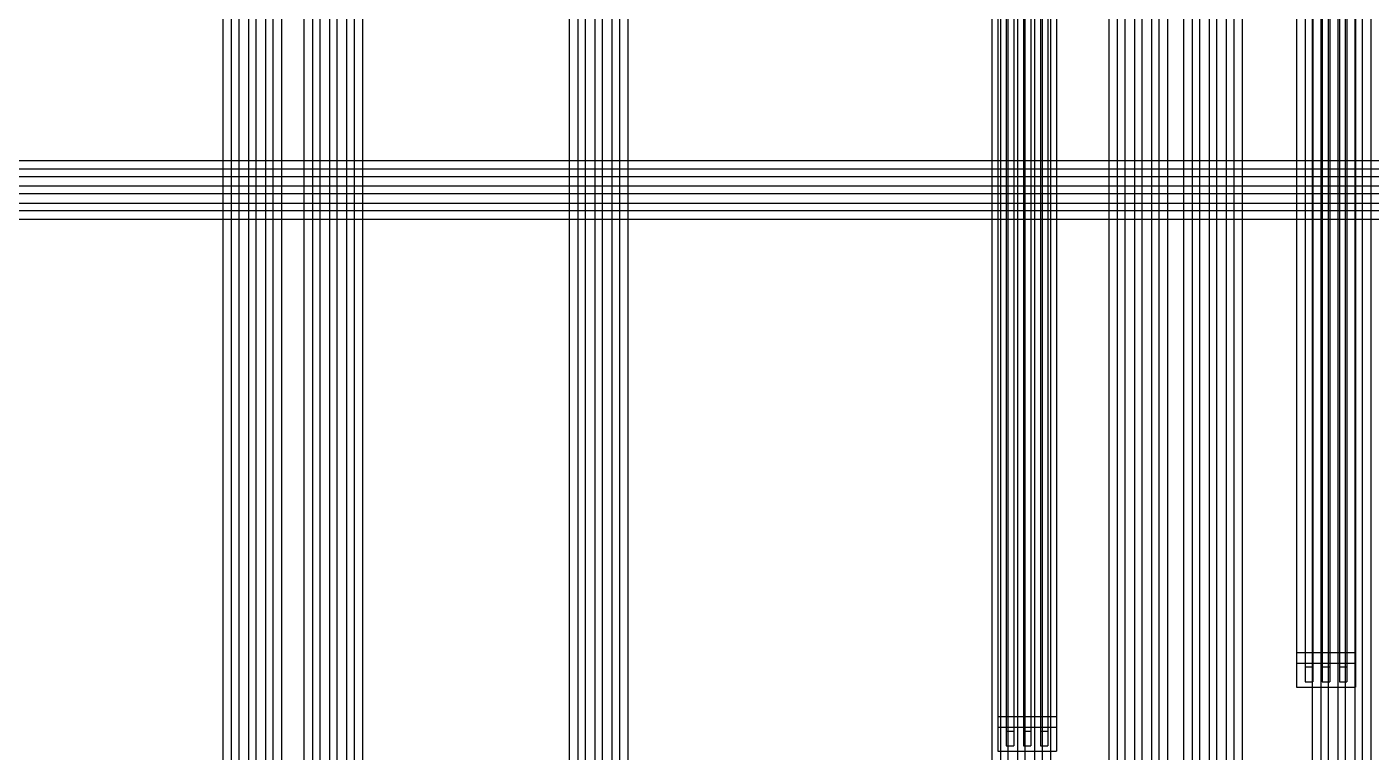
# Model space of a CAD drawing. Header units: millimetres. Extents: x -1225 to 566, y -985 to 617.
# Drawn here: x -263.7 to -137.8, y -314.7 to -246.7 of the extents above; entities that cross this region are included whole.
import ezdxf

# ---------------------------------------------------------------- set-up
doc = ezdxf.new("R2010")
doc.units = ezdxf.units.MM
doc.layers.add('HIDDEN', color=8, linetype='Continuous')
doc.layers.add('VISIBLE', color=7, linetype='Continuous')

msp = doc.modelspace()

# ---------------------------------------------------------------- linework, layer by layer
at = {"layer": 'HIDDEN'}
for points in [[(-245.35, -151.23), (-245.35, -409.73)], [(-244.55, -151.73), (-244.55, -409.23)], [(-243.85, -151.73), (-243.85, -409.23)], [(-242.95, -151.73), (-242.95, -409.23)], [(-242.25, -151.73), (-242.25, -409.23)], [(-241.35, -151.73), (-241.35, -409.23)], [(-240.65, -151.73), (-240.65, -409.23)], [(-239.85, -151.23), (-239.85, -409.73)], [(-212.9, -157.23), (-212.9, -404.73)], [(-207.4, -157.23), (-207.4, -404.73)], [(-212.1, -157.73), (-212.1, -404.23)], [(-211.4, -157.73), (-211.4, -404.23)], [(-210.5, -157.73), (-210.5, -404.23)], [(-209.8, -157.73), (-209.8, -404.23)], [(-208.9, -157.73), (-208.9, -404.23)], [(-208.2, -157.73), (-208.2, -404.23)], [(-173.3, -169.23), (-173.3, -404.73)], [(-172.5, -169.73), (-172.5, -314.58)], [(-172.5, -169.73), (-172.5, -404.23)], [(-171.8, -169.73), (-171.8, -314.58)], [(-171.8, -169.73), (-171.8, -404.23)], [(-170.9, -169.73), (-170.9, -404.23)], [(-170.2, -169.73), (-170.2, -404.23)], [(-169.3, -169.73), (-169.3, -404.23)], [(-168.6, -169.73), (-168.6, -314.58)], [(-168.6, -169.73), (-168.6, -404.23)], [(-167.8, -169.23), (-167.8, -314.58)], [(-167.8, -169.23), (-167.8, -404.73)], [(-162.35, -175.23), (-162.35, -404.73)], [(-161.55, -175.73), (-161.55, -404.23)], [(-160.85, -175.73), (-160.85, -404.23)], [(-159.95, -175.73), (-159.95, -404.23)], [(-159.25, -175.73), (-159.25, -404.23)], [(-158.35, -175.73), (-158.35, -404.23)], [(-157.65, -175.73), (-157.65, -404.23)], [(-156.85, -175.23), (-156.85, -404.73)], [(-155.35, -181.23), (-155.35, -411.73)], [(-149.85, -181.23), (-149.85, -411.73)], [(-154.55, -181.73), (-154.55, -411.23)], [(-153.85, -181.73), (-153.85, -411.23)], [(-152.95, -181.73), (-152.95, -411.23)], [(-152.25, -181.73), (-152.25, -411.23)], [(-151.35, -181.73), (-151.35, -411.23)], [(-150.65, -181.73), (-150.65, -411.23)], [(-143.3, -187.23), (-143.3, -308.58)], [(-143.3, -187.23), (-143.3, -404.73)], [(-137.8, -187.23), (-137.8, -404.73)], [(-142.5, -187.73), (-142.5, -308.58)], [(-142.5, -187.73), (-142.5, -404.23)], [(-141.8, -187.73), (-141.8, -308.58)], [(-141.8, -187.73), (-141.8, -404.23)], [(-140.9, -187.73), (-140.9, -308.58)], [(-140.9, -187.73), (-140.9, -404.23)], [(-140.2, -187.73), (-140.2, -308.58)], [(-140.2, -187.73), (-140.2, -404.23)], [(-139.3, -187.73), (-139.3, -404.23)], [(-138.6, -187.73), (-138.6, -404.23)], [(-144.75, -211.23), (-144.75, -308.58)], [(-139.3, -211.23), (-139.3, -308.58)], [(-139.25, -211.23), (-139.25, -308.58)], [(-143.95, -211.73), (-143.95, -308.08)], [(-143.25, -211.73), (-143.25, -308.08)], [(-142.35, -211.73), (-142.35, -308.08)], [(-141.65, -211.73), (-141.65, -308.08)], [(-140.75, -211.73), (-140.75, -308.08)], [(-140.05, -211.73), (-140.05, -246.73)], [(-140.05, -211.73), (-140.05, -308.08)], [(-172.75, -217.23), (-172.75, -314.58)], [(-171.95, -217.73), (-171.95, -314.08)], [(-171.25, -217.73), (-171.25, -314.08)], [(-170.9, -217.23), (-170.9, -314.58)], [(-170.35, -217.73), (-170.35, -314.08)], [(-170.2, -217.23), (-170.2, -314.58)], [(-169.65, -217.73), (-169.65, -314.08)], [(-169.3, -217.23), (-169.3, -314.58)], [(-168.75, -217.73), (-168.75, -314.08)], [(-168.05, -217.73), (-168.05, -314.08)], [(-167.25, -217.23), (-167.25, -314.58)], [(-237.75, -223.23), (-237.75, -325.58)], [(-236.95, -223.73), (-236.95, -325.08)], [(-236.25, -223.73), (-236.25, -325.08)], [(-235.35, -223.73), (-235.35, -325.08)], [(-234.65, -223.73), (-234.65, -325.08)], [(-233.75, -223.73), (-233.75, -325.08)], [(-233.05, -223.73), (-233.05, -325.08)], [(-232.25, -223.23), (-232.25, -325.58)], [(-374.75, -259.23), (-116.65, -259.23)], [(-245.35, -259.23), (-245.35, -264.73)], [(-244.55, -259.23), (-244.55, -264.73)], [(-243.85, -259.23), (-243.85, -264.73)], [(-242.95, -259.23), (-242.95, -264.73)], [(-242.25, -259.23), (-242.25, -264.73)], [(-241.35, -259.23), (-241.35, -264.73)], [(-240.65, -259.23), (-240.65, -264.73)], [(-239.85, -259.23), (-239.85, -264.73)], [(-237.75, -259.23), (-237.75, -264.73)], [(-236.95, -259.23), (-236.95, -264.73)], [(-236.25, -259.23), (-236.25, -264.73)], [(-235.35, -259.23), (-235.35, -264.73)], [(-234.65, -259.23), (-234.65, -264.73)], [(-233.75, -259.23), (-233.75, -264.73)], [(-233.05, -259.23), (-233.05, -264.73)], [(-232.25, -259.23), (-232.25, -264.73)], [(-212.9, -259.23), (-212.9, -264.73)], [(-212.1, -259.23), (-212.1, -264.73)], [(-211.4, -259.23), (-211.4, -264.73)], [(-210.5, -259.23), (-210.5, -264.73)], [(-209.8, -259.23), (-209.8, -264.73)], [(-208.9, -259.23), (-208.9, -264.73)], [(-208.2, -259.23), (-208.2, -264.73)], [(-207.4, -259.23), (-207.4, -264.73)], [(-173.3, -259.23), (-173.3, -264.73)], [(-172.75, -259.23), (-172.75, -264.73)], [(-171.95, -259.23), (-171.95, -264.73)], [(-171.25, -259.23), (-171.25, -264.73)], [(-170.35, -259.23), (-170.35, -264.73)], [(-169.65, -259.23), (-169.65, -264.73)], [(-168.75, -259.23), (-168.75, -264.73)], [(-168.05, -259.23), (-168.05, -264.73)], [(-167.25, -259.23), (-167.25, -264.73)], [(-162.35, -259.23), (-162.35, -264.73)], [(-161.55, -259.23), (-161.55, -264.73)], [(-160.85, -259.23), (-160.85, -264.73)], [(-159.95, -259.23), (-159.95, -264.73)], [(-159.25, -259.23), (-159.25, -264.73)], [(-158.35, -259.23), (-158.35, -264.73)], [(-157.65, -259.23), (-157.65, -264.73)], [(-156.85, -259.23), (-156.85, -264.73)], [(-155.35, -259.23), (-155.35, -264.73)], [(-154.55, -259.23), (-154.55, -264.73)], [(-153.85, -259.23), (-153.85, -264.73)], [(-152.95, -259.23), (-152.95, -264.73)], [(-152.25, -259.23), (-152.25, -264.73)], [(-151.35, -259.23), (-151.35, -264.73)], [(-150.65, -259.23), (-150.65, -264.73)], [(-149.85, -259.23), (-149.85, -264.73)], [(-144.75, -259.23), (-144.75, -264.73)], [(-143.95, -259.23), (-143.95, -264.73)], [(-143.25, -259.23), (-143.25, -264.73)], [(-142.35, -259.23), (-142.35, -264.73)], [(-141.65, -259.23), (-141.65, -264.73)], [(-140.75, -259.23), (-140.75, -264.73)], [(-140.05, -259.23), (-140.05, -264.73)], [(-139.25, -259.23), (-139.25, -264.73)], [(-138.6, -259.23), (-138.6, -264.73)], [(-137.8, -259.23), (-137.8, -264.73)], [(-374.25, -260.03), (-117.15, -260.03)], [(-374.25, -260.73), (-117.15, -260.73)], [(-374.25, -261.63), (-117.15, -261.63)], [(-374.25, -262.33), (-117.15, -262.33)], [(-374.25, -263.23), (-117.15, -263.23)], [(-374.25, -263.93), (-117.15, -263.93)], [(-374.75, -264.73), (-116.65, -264.73)], [(-144.75, -305.33), (-139.25, -305.33)], [(-144.75, -305.33), (-144.75, -306.33)], [(-143.95, -305.33), (-143.95, -306.33)], [(-143.25, -305.33), (-143.25, -306.33)], [(-142.35, -305.33), (-142.35, -306.33)], [(-141.65, -305.33), (-141.65, -306.33)], [(-140.75, -305.33), (-140.75, -306.33)], [(-140.05, -305.33), (-140.05, -306.33)], [(-139.25, -305.33), (-139.25, -306.33)], [(-144.75, -306.33), (-139.25, -306.33)], [(-143.95, -306.33), (-143.25, -306.33)], [(-143.95, -306.33), (-143.25, -306.33)], [(-143.95, -306.33), (-143.95, -306.68)], [(-143.95, -306.68), (-143.25, -306.68)], [(-143.25, -306.33), (-143.25, -306.68)], [(-142.35, -306.33), (-141.65, -306.33)], [(-142.35, -306.33), (-141.65, -306.33)], [(-142.35, -306.33), (-142.35, -306.68)], [(-142.35, -306.68), (-141.65, -306.68)], [(-141.65, -306.33), (-141.65, -306.68)], [(-140.75, -306.33), (-140.05, -306.33)], [(-140.75, -306.33), (-140.05, -306.33)], [(-140.75, -306.33), (-140.75, -306.68)], [(-140.75, -306.68), (-140.05, -306.68)], [(-140.05, -306.33), (-140.05, -306.68)], [(-143.95, -308.08), (-143.25, -308.08)], [(-142.35, -308.08), (-141.65, -308.08)], [(-140.75, -308.08), (-140.05, -308.08)], [(-144.75, -308.58), (-139.25, -308.58)], [(-172.75, -311.33), (-167.25, -311.33)], [(-172.75, -311.33), (-172.75, -312.33)], [(-171.95, -311.33), (-171.95, -312.33)], [(-171.25, -311.33), (-171.25, -312.33)], [(-170.35, -311.33), (-170.35, -312.33)], [(-169.65, -311.33), (-169.65, -312.33)], [(-168.75, -311.33), (-168.75, -312.33)], [(-168.05, -311.33), (-168.05, -312.33)], [(-167.25, -311.33), (-167.25, -312.33)], [(-172.75, -312.33), (-167.25, -312.33)], [(-171.95, -312.33), (-171.25, -312.33)], [(-171.95, -312.33), (-171.25, -312.33)], [(-171.95, -312.33), (-171.95, -312.68)], [(-171.95, -312.68), (-171.25, -312.68)], [(-171.25, -312.33), (-171.25, -312.68)], [(-170.35, -312.33), (-169.65, -312.33)], [(-170.35, -312.33), (-169.65, -312.33)], [(-170.35, -312.33), (-170.35, -312.68)], [(-170.35, -312.68), (-169.65, -312.68)], [(-169.65, -312.33), (-169.65, -312.68)], [(-168.75, -312.33), (-168.05, -312.33)], [(-168.75, -312.33), (-168.05, -312.33)], [(-168.75, -312.33), (-168.75, -312.68)], [(-168.75, -312.68), (-168.05, -312.68)], [(-168.05, -312.33), (-168.05, -312.68)], [(-172.75, -314.58), (-167.25, -314.58)], [(-171.95, -314.08), (-171.25, -314.08)], [(-170.35, -314.08), (-169.65, -314.08)], [(-168.75, -314.08), (-168.05, -314.08)]]:
    msp.add_lwpolyline(points, dxfattribs=at)
at = {"layer": 'VISIBLE'}
for points in [[(-139.25, -211.23), (-139.25, -259.23)], [(-138.6, -210.73), (-138.6, -259.23)], [(-137.8, -210.73), (-137.8, -259.23)], [(-245.35, -246.73), (-245.35, -259.23)], [(-244.55, -246.73), (-244.55, -259.23)], [(-243.85, -246.73), (-243.85, -259.23)], [(-242.95, -246.73), (-242.95, -259.23)], [(-242.25, -246.73), (-242.25, -259.23)], [(-241.35, -246.73), (-241.35, -259.23)], [(-240.65, -246.73), (-240.65, -259.23)], [(-239.85, -246.73), (-239.85, -259.23)], [(-237.75, -246.73), (-237.75, -259.23)], [(-236.95, -246.73), (-236.95, -259.23)], [(-236.25, -246.73), (-236.25, -259.23)], [(-235.35, -246.73), (-235.35, -259.23)], [(-234.65, -246.73), (-234.65, -259.23)], [(-233.75, -246.73), (-233.75, -259.23)], [(-233.05, -246.73), (-233.05, -259.23)], [(-232.25, -246.73), (-232.25, -259.23)], [(-212.9, -246.73), (-212.9, -259.23)], [(-212.1, -246.73), (-212.1, -259.23)], [(-211.4, -246.73), (-211.4, -259.23)], [(-210.5, -246.73), (-210.5, -259.23)], [(-209.8, -246.73), (-209.8, -259.23)], [(-208.9, -246.73), (-208.9, -259.23)], [(-208.2, -246.73), (-208.2, -259.23)], [(-207.4, -246.73), (-207.4, -259.23)], [(-173.3, -246.73), (-173.3, -259.23)], [(-172.75, -246.73), (-172.75, -259.23)], [(-171.95, -246.73), (-171.95, -259.23)], [(-171.25, -246.73), (-171.25, -259.23)], [(-170.35, -246.73), (-170.35, -259.23)], [(-169.65, -246.73), (-169.65, -259.23)], [(-168.75, -246.73), (-168.75, -259.23)], [(-168.05, -246.73), (-168.05, -259.23)], [(-167.25, -246.73), (-167.25, -259.23)], [(-162.35, -246.73), (-162.35, -259.23)], [(-161.55, -246.73), (-161.55, -259.23)], [(-160.85, -246.73), (-160.85, -259.23)], [(-159.95, -246.73), (-159.95, -259.23)], [(-159.25, -246.73), (-159.25, -259.23)], [(-158.35, -246.73), (-158.35, -259.23)], [(-157.65, -246.73), (-157.65, -259.23)], [(-156.85, -246.73), (-156.85, -259.23)], [(-155.35, -246.73), (-155.35, -259.23)], [(-154.55, -246.73), (-154.55, -259.23)], [(-153.85, -246.73), (-153.85, -259.23)], [(-152.95, -246.73), (-152.95, -259.23)], [(-152.25, -246.73), (-152.25, -259.23)], [(-151.35, -246.73), (-151.35, -259.23)], [(-150.65, -246.73), (-150.65, -259.23)], [(-149.85, -246.73), (-149.85, -259.23)], [(-144.75, -246.73), (-144.75, -259.23)], [(-143.95, -246.73), (-143.95, -259.23)], [(-143.25, -246.73), (-143.25, -259.23)], [(-142.35, -246.73), (-142.35, -259.23)], [(-141.65, -246.73), (-141.65, -259.23)], [(-140.75, -246.73), (-140.75, -259.23)], [(-140.05, -246.73), (-140.05, -259.23)], [(-370.05, -259.23), (-137.75, -259.23)], [(-374.25, -260.03), (-137.75, -260.03)], [(-374.25, -260.73), (-137.75, -260.73)], [(-374.25, -261.63), (-137.75, -261.63)], [(-374.25, -262.33), (-137.75, -262.33)], [(-374.25, -263.23), (-137.75, -263.23)], [(-374.25, -263.93), (-137.75, -263.93)], [(-374.75, -264.73), (-137.75, -264.73)], [(-245.35, -264.73), (-245.35, -409.73)], [(-244.55, -264.73), (-244.55, -406.48)], [(-243.85, -264.73), (-243.85, -406.48)], [(-242.95, -264.73), (-242.95, -406.48)], [(-242.25, -264.73), (-242.25, -406.48)], [(-241.35, -264.73), (-241.35, -406.48)], [(-240.65, -264.73), (-240.65, -406.48)], [(-239.85, -264.73), (-239.85, -409.73)], [(-237.75, -264.73), (-237.75, -325.58)], [(-236.95, -264.73), (-236.95, -322.33)], [(-236.25, -264.73), (-236.25, -322.33)], [(-235.35, -264.73), (-235.35, -322.33)], [(-234.65, -264.73), (-234.65, -322.33)], [(-233.75, -264.73), (-233.75, -322.33)], [(-233.05, -264.73), (-233.05, -322.33)], [(-232.25, -264.73), (-232.25, -325.58)], [(-212.9, -264.73), (-212.9, -404.73)], [(-212.1, -264.73), (-212.1, -401.48)], [(-211.4, -264.73), (-211.4, -401.48)], [(-210.5, -264.73), (-210.5, -401.48)], [(-209.8, -264.73), (-209.8, -401.48)], [(-208.9, -264.73), (-208.9, -401.48)], [(-208.2, -264.73), (-208.2, -401.48)], [(-207.4, -264.73), (-207.4, -404.73)], [(-173.3, -264.73), (-173.3, -404.73)], [(-172.75, -264.73), (-172.75, -314.58)], [(-171.95, -264.73), (-171.95, -311.33)], [(-171.25, -264.73), (-171.25, -311.33)], [(-170.35, -264.73), (-170.35, -311.33)], [(-169.65, -264.73), (-169.65, -311.33)], [(-168.75, -264.73), (-168.75, -311.33)], [(-168.05, -264.73), (-168.05, -311.33)], [(-167.25, -264.73), (-167.25, -314.58)], [(-162.35, -264.73), (-162.35, -404.73)], [(-161.55, -264.73), (-161.55, -401.48)], [(-160.85, -264.73), (-160.85, -401.48)], [(-159.95, -264.73), (-159.95, -401.48)], [(-159.25, -264.73), (-159.25, -401.48)], [(-158.35, -264.73), (-158.35, -401.48)], [(-157.65, -264.73), (-157.65, -401.48)], [(-156.85, -264.73), (-156.85, -404.73)], [(-155.35, -264.73), (-155.35, -411.73)], [(-154.55, -264.73), (-154.55, -408.48)], [(-153.85, -264.73), (-153.85, -408.48)], [(-152.95, -264.73), (-152.95, -408.48)], [(-152.25, -264.73), (-152.25, -408.48)], [(-151.35, -264.73), (-151.35, -408.48)], [(-150.65, -264.73), (-150.65, -408.48)], [(-149.85, -264.73), (-149.85, -411.73)], [(-144.75, -264.73), (-144.75, -308.58)], [(-143.95, -264.73), (-143.95, -305.33)], [(-143.25, -264.73), (-143.25, -305.33)], [(-142.35, -264.73), (-142.35, -305.33)], [(-141.65, -264.73), (-141.65, -305.33)], [(-140.75, -264.73), (-140.75, -305.33)], [(-140.05, -264.73), (-140.05, -305.33)], [(-139.25, -264.73), (-139.25, -308.58)], [(-138.6, -264.73), (-138.6, -401.48)], [(-137.8, -264.73), (-137.8, -404.73)], [(-144.75, -305.33), (-139.25, -305.33)], [(-144.75, -305.33), (-144.75, -306.33)], [(-139.25, -305.33), (-139.25, -306.33)], [(-144.75, -306.33), (-139.25, -306.33)], [(-143.95, -306.33), (-143.95, -308.08)], [(-143.95, -306.33), (-143.95, -306.68)], [(-143.95, -306.68), (-143.25, -306.68)], [(-143.25, -306.33), (-143.25, -308.08)], [(-143.25, -306.33), (-143.25, -306.68)], [(-142.35, -306.33), (-142.35, -308.08)], [(-142.35, -306.33), (-142.35, -306.68)], [(-142.35, -306.68), (-141.65, -306.68)], [(-141.65, -306.33), (-141.65, -308.08)], [(-141.65, -306.33), (-141.65, -306.68)], [(-140.75, -306.33), (-140.75, -308.08)], [(-140.75, -306.33), (-140.75, -306.68)], [(-140.75, -306.68), (-140.05, -306.68)], [(-140.05, -306.33), (-140.05, -308.08)], [(-140.05, -306.33), (-140.05, -306.68)], [(-143.95, -308.08), (-143.25, -308.08)], [(-142.35, -308.08), (-141.65, -308.08)], [(-140.75, -308.08), (-140.05, -308.08)], [(-144.75, -308.58), (-139.25, -308.58)], [(-143.3, -308.58), (-143.3, -404.73)], [(-142.5, -308.58), (-142.5, -401.48)], [(-141.8, -308.58), (-141.8, -401.48)], [(-140.9, -308.58), (-140.9, -401.48)], [(-140.2, -308.58), (-140.2, -401.48)], [(-139.3, -308.58), (-139.3, -401.48)], [(-172.75, -311.33), (-167.25, -311.33)], [(-172.75, -311.33), (-172.75, -312.33)], [(-167.25, -311.33), (-167.25, -312.33)], [(-172.75, -312.33), (-167.25, -312.33)], [(-171.95, -312.33), (-171.95, -314.08)], [(-171.95, -312.33), (-171.95, -312.68)], [(-171.95, -312.68), (-171.25, -312.68)], [(-171.25, -312.33), (-171.25, -314.08)], [(-171.25, -312.33), (-171.25, -312.68)], [(-170.35, -312.33), (-170.35, -314.08)], [(-170.35, -312.33), (-170.35, -312.68)], [(-170.35, -312.68), (-169.65, -312.68)], [(-169.65, -312.33), (-169.65, -314.08)], [(-169.65, -312.33), (-169.65, -312.68)], [(-168.75, -312.33), (-168.75, -314.08)], [(-168.75, -312.33), (-168.75, -312.68)], [(-168.75, -312.68), (-168.05, -312.68)], [(-168.05, -312.33), (-168.05, -314.08)], [(-168.05, -312.33), (-168.05, -312.68)], [(-172.75, -314.58), (-167.25, -314.58)], [(-172.5, -314.58), (-172.5, -401.48)], [(-171.95, -314.08), (-171.25, -314.08)], [(-171.8, -314.58), (-171.8, -401.48)], [(-170.9, -314.58), (-170.9, -401.48)], [(-170.35, -314.08), (-169.65, -314.08)], [(-170.2, -314.58), (-170.2, -401.48)], [(-169.3, -314.58), (-169.3, -401.48)], [(-168.75, -314.08), (-168.05, -314.08)], [(-168.6, -314.58), (-168.6, -401.48)], [(-167.8, -314.58), (-167.8, -404.73)]]:
    msp.add_lwpolyline(points, dxfattribs=at)

doc.saveas('drawing.dxf')
